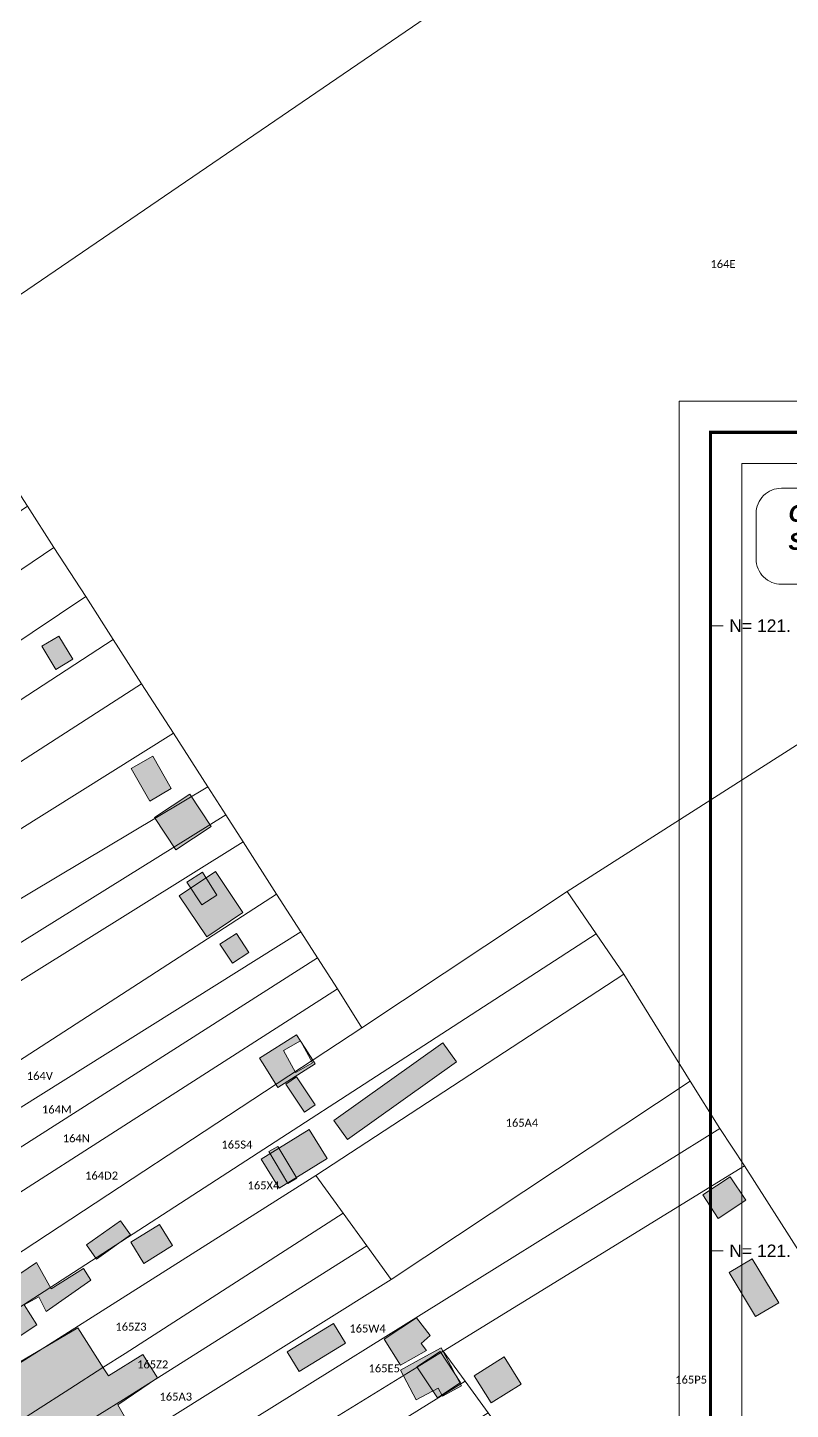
# Model space of a CAD drawing. Header units: metres. Extents: x 113120 to 240396, y 120329 to 242116.
# Drawn here: x 113596.1 to 113672.3, y 121359.2 to 121497.3 of the extents above; entities that cross this region are included whole.
import ezdxf

# ---------------------------------------------------------------- set-up
doc = ezdxf.new("R2010")
doc.units = ezdxf.units.M
doc.header["$LTSCALE"] = 3
doc.layers.get('0').update_dxf_attribs({"lineweight": 0})
for name, color, linetype, lineweight in [('Bpn_CaPa', 78, 'Continuous', 0), ('Bpn_ReBu', 4, 'Continuous', 0), ('Bpt_CaNu', 7, 'Continuous', 0), ('Carroyage(1)', 7, 'Continuous', 0), ('Hachure bâtiment', 11, 'Continuous', 0), ('Légende', 255, 'Continuous', 0)]:
    doc.layers.add(name, color=color, linetype=linetype, lineweight=lineweight)
doc.layers.add('Carroyage(1)_Textes', color=7, linetype='Continuous')
doc.styles.add('Legend', font='')
doc.styles.get("Standard").update_dxf_attribs({"font": 'arial.ttf'})
doc.styles.add('TIMES', font='times.ttf', dxfattribs={"height": 0.4})
doc.styles.get('Legend').set_extended_font_data('Calibri')

# ---------------------------------------------------------------- blocks, each defined once
blk = doc.blocks.new('Titre plan')
at = {"layer": 'Légende', "color": 250}
blk.add_lwpolyline([(310.648, 90.174), (306.218, 90.174), (306.218, 90.174), (306.218, 90.174), (306.218, 90.174), (306.218, 90.174, -0.414214), (305.797, 90.595), (305.797, 91.355), (305.797, 91.355, -0.414214), (306.218, 91.775), (317.91, 91.775, -0.414214), (318.33, 91.355), (318.33, 90.595, -0.414214), (317.91, 90.174), (310.648, 90.174)], format="xyb", dxfattribs=at)
at = {"layer": 'Légende', "color": 7, "ltscale": 0.1, "insert": (306.336, 91.496), "char_height": 0.28, "width": 23.22095, "attachment_point": 1, "style": 'TIMES'}
blk.add_mtext('{\\fArial|b1|i1|c0|p34;Commune de Frameries, 1ère Division\\PSection B}', dxfattribs=at)

msp = doc.modelspace()

# ---------------------------------------------------------------- hatches: boundary and pattern name
at = {"layer": 'Hachure bâtiment'}
h = msp.add_hatch(color=256, dxfattribs=at)
h.dxf.hatch_style = 1
h.paths.add_polyline_path([(113600.62, 121434.17), (113598.93, 121433.13), (113597.53, 121435.45), (113599.22, 121436.47)])
h = msp.add_hatch(color=256, dxfattribs=at)
h.dxf.hatch_style = 1
h.paths.add_polyline_path([(113610.47, 121421.22), (113608.32, 121419.97), (113606.47, 121423.22), (113608.62, 121424.45)])
h = msp.add_hatch(color=256, dxfattribs=at)
h.dxf.hatch_style = 1
h.paths.add_polyline_path([(113608.79, 121418.34), (113612.32, 121420.66), (113614.44, 121417.43), (113610.91, 121415.11)])
h = msp.add_hatch(color=256, dxfattribs=at)
h.dxf.hatch_style = 1
h.paths.add_polyline_path([(113560.92, 121417.3), (113557.73, 121415), (113559.73, 121411.9), (113563.26, 121414.43), (113565.08, 121411.65), (113561.48, 121409.25), (113561.98, 121408.27), (113564.22, 121409.67), (113565.72, 121407.37), (113569.67, 121409.78), (113569.87, 121409.9), (113570.91, 121408.32), (113565.28, 121404.47), (113566.48, 121402.72), (113571.53, 121405.55), (113573.02, 121403.17), (113572.72, 121402.95), (113571.47, 121402.05), (113572.72, 121400.02), (113569.68, 121398.05), (113570.97, 121396.1), (113574.09, 121397.78), (113575.03, 121396.35), (113576.38, 121397.2), (113576.92, 121396.2), (113578.58, 121397.17), (113579.33, 121395.92), (113578.48, 121395.35), (113580.23, 121392.62), (113581.23, 121393.1), (113581.73, 121392.27), (113580.28, 121391.22), (113583.43, 121386.55), (113584.67, 121387.3), (113586.58, 121384.2), (113591.57, 121387.42), (113593.52, 121384.4), (113591.33, 121382.82), (113594.72, 121377.05), (113587.27, 121372.05), (113588.27, 121370.45), (113594.28, 121374.2), (113595.32, 121372.72), (113596.98, 121373.85), (113598.47, 121371.22), (113601.68, 121373.25), (113602.43, 121372.07), (113597.97, 121368.95), (113597.22, 121370.4), (113595.77, 121369.6), (113597.02, 121367.6), (113593.03, 121364.97), (113594.18, 121363.22), (113601.13, 121367.31), (113603.72, 121363.22), (113604.18, 121362.5), (113607.63, 121364.65), (113609.08, 121362.32), (113605.13, 121359.6), (113607.03, 121356.27), (113608.77, 121357.3), (113609.72, 121355.67), (113607.88, 121354.62), (113608.18, 121354.15), (113604.57, 121351.85), (113605.67, 121350.17), (113609.77, 121352.57), (113612.12, 121349.35), (113613.92, 121345.87), (113617.62, 121347.97), (113619.02, 121345.72), (113612.97, 121341.85), (113613.42, 121341.07), (113612.92, 121340.62), (113614.18, 121338.5), (113611.53, 121336.85), (113610.28, 121338.87), (113607.67, 121337.3), (113606.72, 121336.77), (113604.36, 121339.98), (113602.12, 121343.05), (113602.87, 121343.65), (113600.53, 121346.92), (113600.33, 121346.9), (113597.92, 121350.37), (113598.47, 121350.9), (113596.22, 121354.02), (113594.17, 121356.88), (113594.06, 121357.03), (113593.93, 121357.22), (113591.12, 121361.27), (113588.54, 121364.98), (113588.41, 121365.16), (113588.33, 121365.29), (113586.03, 121368.9), (113585.52, 121368.65), (113582.54, 121372.55), (113582.44, 121372.69), (113582.31, 121372.88), (113580.42, 121375.69), (113578.53, 121378.51), (113578.45, 121378.63), (113578.32, 121378.82), (113576.41, 121381.53), (113574.41, 121384.39), (113572.24, 121387.48), (113572.13, 121387.63), (113572.01, 121387.81), (113570.34, 121390.32), (113567.82, 121394.12), (113568.23, 121394.45), (113565.3, 121398.45), (113562.27, 121402.57), (113561.88, 121402.32), (113559.07, 121406.22), (113556.69, 121409.5), (113556.52, 121409.74), (113553.52, 121414.45), (113559.98, 121418.87)])
h.paths.add_polyline_path([(113615.03, 121410.57), (113613.52, 121409.6), (113612.03, 121411.87), (113613.57, 121412.85)], flags=16)
h = msp.add_hatch(color=256, dxfattribs=at)
h.dxf.hatch_style = 1
h.paths.add_polyline_path([(113615.03, 121410.57), (113613.52, 121409.6), (113612.03, 121411.87), (113613.57, 121412.85)], flags=16)
h.paths.add_polyline_path([(113611.26, 121410.51), (113614.88, 121412.94), (113617.63, 121408.83), (113614.01, 121406.4)], flags=17)
h = msp.add_hatch(color=256, dxfattribs=at)
h.dxf.hatch_style = 1
h.paths.add_polyline_path([(113618.2, 121404.83), (113616.57, 121403.77), (113615.33, 121405.67), (113616.98, 121406.72)], flags=17)
h = msp.add_hatch(color=256, dxfattribs=at)
h.dxf.hatch_style = 1
h.paths.add_polyline_path([(113624.58, 121393.8), (113622.88, 121392.85), (113621.67, 121395.05), (113623.37, 121396)], flags=16)
h.paths.add_polyline_path([(113619.57, 121393.81), (113619.29, 121394.26), (113622.99, 121396.6), (113623.83, 121395.27), (113624.83, 121393.7), (113621.12, 121391.35), (113620.14, 121392.91)])
h = msp.add_hatch(color=256, dxfattribs=at)
h.dxf.hatch_style = 1
h.paths.add_polyline_path([(113626.71, 121388.02), (113637.61, 121395.8), (113638.97, 121393.9), (113628.07, 121386.12)])
h = msp.add_hatch(color=256, dxfattribs=at)
h.dxf.hatch_style = 1
h.paths.add_polyline_path([(113624.83, 121389.6), (113623.77, 121388.88), (113621.92, 121391.67), (113622.98, 121392.4)])
h = msp.add_hatch(color=256, dxfattribs=at)
h.dxf.hatch_style = 1
h.paths.add_polyline_path([(113619.45, 121384.18), (113624.24, 121387.14), (113626.04, 121384.24), (113621.25, 121381.27)])
h = msp.add_hatch(color=256, dxfattribs=at)
h.dxf.hatch_style = 1
h.paths.add_polyline_path([(113623.02, 121382.27), (113622.1, 121381.75), (113620.22, 121384.92), (113621.12, 121385.45)], flags=17)
h = msp.add_hatch(color=256, dxfattribs=at)
h.dxf.hatch_style = 1
h.paths.add_polyline_path([(113667.88, 121380.07), (113665.13, 121378.25), (113663.58, 121380.6), (113666.33, 121382.4)])
h = msp.add_hatch(color=256, dxfattribs=at)
h.dxf.hatch_style = 1
h.paths.add_polyline_path([(113606.38, 121376.62), (113602.98, 121374.16), (113601.98, 121375.62), (113605.38, 121378.02)], flags=17)
h = msp.add_hatch(color=256, dxfattribs=at)
h.dxf.hatch_style = 1
h.paths.add_polyline_path([(113610.58, 121375.53), (113607.72, 121373.75), (113606.42, 121375.87), (113609.28, 121377.65)], flags=17)
h = msp.add_hatch(color=256, dxfattribs=at)
h.dxf.hatch_style = 1
h.paths.add_polyline_path([(113671.17, 121369.8), (113668.85, 121368.43), (113666.23, 121372.85), (113668.53, 121374.22)])
h = msp.add_hatch(color=256, dxfattribs=at)
h.dxf.hatch_style = 1
h.paths.add_polyline_path([(113627.88, 121365.77), (113623.23, 121362.95), (113622.03, 121364.92), (113626.68, 121367.75)])
h = msp.add_hatch(color=256, dxfattribs=at)
h.dxf.hatch_style = 1
h.paths.add_polyline_path([(113636.32, 121366.55), (113635.43, 121365.75), (113635.98, 121365.05), (113633.38, 121363.57), (113631.73, 121366.17), (113634.97, 121368.3)])
h = msp.add_hatch(color=256, dxfattribs=at)
h.dxf.hatch_style = 1
h.paths.add_polyline_path([(113637.15, 121361.29), (113634.94, 121360.11), (113633.36, 121363.07), (113635.54, 121364.27), (113637.42, 121365.31), (113638.36, 121363.56), (113638.84, 121362.66), (113639.03, 121362.31), (113639.47, 121361.5), (113637.58, 121360.48)])
h = msp.add_hatch(color=256, dxfattribs=at)
h.dxf.hatch_style = 1
h.paths.add_polyline_path([(113639.38, 121361.85), (113637.08, 121360.3), (113635.02, 121363.4), (113637.32, 121364.95)], flags=17)
h = msp.add_hatch(color=256, dxfattribs=at)
h.dxf.hatch_style = 1
h.paths.add_polyline_path([(113645.42, 121361.67), (113642.43, 121359.8), (113640.73, 121362.52), (113643.72, 121364.4)])

# ---------------------------------------------------------------- linework, layer by layer
at = {"flags": 128}
msp.add_lwpolyline([(113667.48, 120723.71), (114179.98, 120723.71), (114179.98, 121453.71), (113667.48, 121453.71)], close=True, dxfattribs=at)
at = {"layer": 'Bpn_CaPa'}
for points in [[(113582.59, 121470.5), (113579.54, 121475.25), (113577.03, 121479.17), (113575.35, 121481.79), (113572.99, 121485.47), (113570.92, 121488.68), (113568.63, 121492.25), (113567.18, 121494.52), (113565.62, 121496.94), (113562.38, 121502), (113559.86, 121505.92), (113563.81, 121508.64), (113569.69, 121512.7), (113614.24, 121542.57), (113615.08, 121543.13), (113633.12, 121555.71), (113661.36, 121515.72), (113586.43, 121464.53), (113584.41, 121467.67), (113582.59, 121470.5)], [(113550.85, 121418.5), (113596.09, 121449.47), (113598.74, 121445.34), (113559.83, 121418.99), (113553.34, 121414.59), (113550.85, 121418.5)], [(113601.91, 121440.41), (113556.36, 121409.88), (113548.85, 121404.85), (113545.73, 121409.44), (113553.34, 121414.59), (113559.83, 121418.99), (113598.74, 121445.34), (113601.91, 121440.41)], [(113601.91, 121440.41), (113604.65, 121436.14), (113558.93, 121406.3), (113551.26, 121401.3), (113548.85, 121404.85), (113556.36, 121409.88), (113601.91, 121440.41)], [(113551.26, 121401.3), (113558.93, 121406.3), (113604.65, 121436.14), (113607.5, 121431.69), (113570.16, 121407.63), (113561.84, 121402.27), (113554.02, 121397.23), (113551.26, 121401.3)], [(113556.87, 121393.04), (113554.02, 121397.23), (113561.84, 121402.27), (113570.16, 121407.63), (113607.5, 121431.69), (113610.67, 121426.76), (113572.96, 121403.13), (113571.35, 121402.12), (113556.87, 121393.04)], [(113614.11, 121421.4), (113571.13, 121395.74), (113567.93, 121393.83), (113559.68, 121388.9), (113556.87, 121393.04), (113571.35, 121402.12), (113572.96, 121403.13), (113610.67, 121426.76), (113614.11, 121421.4)], [(113614.11, 121421.4), (113615.9, 121418.6), (113570.33, 121390.22), (113562.21, 121385.18), (113559.68, 121388.9), (113567.93, 121393.83), (113571.13, 121395.74), (113614.11, 121421.4)], [(113562.21, 121385.18), (113570.33, 121390.22), (113615.9, 121418.6), (113617.65, 121415.88), (113580.2, 121392.55), (113578.32, 121391.38), (113576.46, 121390.23), (113572.12, 121387.52), (113564.04, 121382.49), (113562.21, 121385.18)], [(113620.99, 121410.67), (113580.25, 121384.31), (113576.25, 121381.72), (113568.13, 121376.46), (113564.04, 121382.49), (113572.12, 121387.52), (113576.46, 121390.23), (113578.32, 121391.38), (113580.2, 121392.55), (113617.65, 121415.88), (113620.99, 121410.67)], [(113623.41, 121406.91), (113589, 121385.33), (113587.93, 121384.66), (113581.26, 121380.48), (113578.35, 121378.66), (113570.14, 121373.51), (113568.13, 121376.46), (113576.25, 121381.72), (113580.25, 121384.31), (113620.99, 121410.67), (113623.41, 121406.91)], [(113579.67, 121359.51), (113577.27, 121363.02), (113585.59, 121368.45), (113588.32, 121370.23), (113629.51, 121397.29), (113650.03, 121410.93), (113652.92, 121406.71), (113598.34, 121371.3), (113595.68, 121369.62), (113592.25, 121367.45), (113590.68, 121366.46), (113579.67, 121359.51)], [(113623.41, 121406.91), (113625.07, 121404.31), (113589.81, 121381.8), (113580.31, 121375.74), (113572.18, 121370.55), (113570.14, 121373.51), (113578.35, 121378.66), (113581.26, 121380.48), (113587.93, 121384.66), (113589, 121385.33), (113623.41, 121406.91)], [(113579.67, 121359.51), (113590.68, 121366.46), (113592.25, 121367.45), (113595.68, 121369.62), (113598.34, 121371.3), (113652.92, 121406.71), (113655.68, 121402.68), (113624.9, 121382.55), (113594.2, 121363.07), (113582.36, 121355.57), (113579.67, 121359.51)], [(113625.07, 121404.31), (113627.07, 121401.21), (113590.47, 121377.75), (113587.49, 121375.84), (113582.43, 121372.6), (113574.29, 121367.38), (113572.18, 121370.55), (113580.31, 121375.74), (113589.81, 121381.8), (113625.07, 121404.31)], [(113662.31, 121391.98), (113632.45, 121372.13), (113630.02, 121375.49), (113627.65, 121378.76), (113624.9, 121382.55), (113655.68, 121402.68), (113662.31, 121391.98)], [(113629.51, 121397.29), (113588.32, 121370.23), (113585.59, 121368.45), (113577.27, 121363.02), (113574.29, 121367.38), (113582.43, 121372.6), (113587.49, 121375.84), (113590.47, 121377.75), (113627.07, 121401.21), (113629.51, 121397.29)], [(113662.31, 121391.98), (113665.29, 121387.25), (113609.67, 121352.58), (113607.98, 121351.53), (113605.65, 121350.07), (113600.49, 121346.86), (113592.19, 121341.69), (113589.55, 121345.29), (113598.43, 121350.84), (113608.7, 121357.27), (113632.45, 121372.13), (113662.31, 121391.98)], [(113594.57, 121338.45), (113592.19, 121341.69), (113600.49, 121346.86), (113605.65, 121350.07), (113607.98, 121351.53), (113609.67, 121352.58), (113665.29, 121387.25), (113667.76, 121383.49), (113637.65, 121364.96), (113612.1, 121349.24), (113610.4, 121348.19), (113602.86, 121343.55), (113602.04, 121343.05), (113594.57, 121338.45)], [(113637.65, 121364.96), (113667.76, 121383.49), (113684.84, 121356.72), (113655.8, 121339.94), (113653.59, 121342.99), (113651.35, 121346.08), (113649.07, 121349.23), (113646.74, 121352.44), (113644.39, 121355.68), (113642.12, 121358.81), (113639.83, 121361.97), (113637.65, 121364.96)], [(113627.65, 121378.76), (113605.84, 121364.75), (113603.62, 121363.33), (113600.34, 121361.22), (113596.88, 121359), (113585.16, 121351.47), (113582.36, 121355.57), (113594.2, 121363.07), (113624.9, 121382.55), (113627.65, 121378.76)], [(113586.01, 121347.73), (113583.97, 121350.71), (113585.16, 121351.47), (113596.88, 121359), (113600.34, 121361.22), (113603.62, 121363.33), (113605.84, 121364.75), (113627.65, 121378.76), (113630.02, 121375.49), (113605.69, 121360.14), (113603.34, 121358.66), (113596.09, 121354.09), (113587.21, 121348.48), (113586.01, 121347.73)], [(113586.01, 121347.73), (113587.21, 121348.48), (113596.09, 121354.09), (113603.34, 121358.66), (113605.69, 121360.14), (113630.02, 121375.49), (113632.45, 121372.13), (113608.7, 121357.27), (113598.43, 121350.84), (113589.55, 121345.29), (113588.35, 121344.54), (113586.01, 121347.73)], [(113596.9, 121335.28), (113594.57, 121338.45), (113602.04, 121343.05), (113602.86, 121343.55), (113610.4, 121348.19), (113612.1, 121349.24), (113637.65, 121364.96), (113639.83, 121361.97), (113613.86, 121345.83), (113604.34, 121339.91), (113596.9, 121335.28)], [(113596.9, 121335.28), (113604.34, 121339.91), (113613.86, 121345.83), (113639.83, 121361.97), (113642.12, 121358.81), (113614.49, 121341.47), (113613.47, 121340.83), (113599.33, 121331.96), (113596.9, 121335.28)]]:
    msp.add_lwpolyline(points, close=True, dxfattribs=at)
for points in [[(113698.17, 121441.65), (113650.03, 121410.93), (113629.51, 121397.29), (113627.07, 121401.21), (113625.07, 121404.31), (113623.41, 121406.91), (113620.99, 121410.67), (113617.65, 121415.88), (113615.9, 121418.6), (113614.11, 121421.4), (113610.67, 121426.76), (113607.5, 121431.69), (113604.65, 121436.14), (113601.91, 121440.41), (113598.74, 121445.34), (113596.09, 121449.47), (113593.5, 121453.5), (113590.39, 121458.35), (113588.31, 121461.59), (113586.43, 121464.53), (113661.36, 121515.72)], [(113734.16, 121441.65), (113737.46, 121418.43), (113739.53, 121330.91), (113713.38, 121314.64), (113710.95, 121318.23), (113708.24, 121322.51), (113705.78, 121326.18), (113703.47, 121330.27), (113700.33, 121333.97), (113696.73, 121339.47), (113693.77, 121343.84), (113684.84, 121356.72), (113667.76, 121383.49), (113665.29, 121387.25), (113662.31, 121391.98), (113655.68, 121402.68), (113652.92, 121406.71), (113650.03, 121410.93), (113698.17, 121441.65)]]:
    msp.add_lwpolyline(points, dxfattribs=at)
at = {"layer": 'Bpn_ReBu'}
for points in [[(113600.62, 121434.17), (113598.93, 121433.13), (113597.53, 121435.45), (113599.22, 121436.47), (113600.62, 121434.17)], [(113610.47, 121421.22), (113608.32, 121419.97), (113606.47, 121423.22), (113608.62, 121424.45), (113610.47, 121421.22)], [(113608.79, 121418.34), (113612.32, 121420.66), (113614.44, 121417.43), (113610.91, 121415.11), (113608.79, 121418.34)], [(113611.26, 121410.51), (113614.88, 121412.94), (113617.63, 121408.83), (113614.01, 121406.4), (113611.26, 121410.51)], [(113615.03, 121410.57), (113613.52, 121409.6), (113612.03, 121411.87), (113613.57, 121412.85), (113615.03, 121410.57)], [(113618.2, 121404.83), (113616.57, 121403.77), (113615.33, 121405.67), (113616.98, 121406.72), (113618.2, 121404.83)], [(113619.57, 121393.81), (113619.29, 121394.26), (113622.99, 121396.6), (113623.83, 121395.27), (113624.83, 121393.7), (113621.12, 121391.35), (113620.14, 121392.91), (113619.57, 121393.81)], [(113624.58, 121393.8), (113622.88, 121392.85), (113621.67, 121395.05), (113623.37, 121396), (113624.58, 121393.8)], [(113626.71, 121388.02), (113637.61, 121395.8), (113638.97, 121393.9), (113628.07, 121386.12), (113626.71, 121388.02)], [(113624.83, 121389.6), (113623.77, 121388.88), (113621.92, 121391.67), (113622.98, 121392.4), (113624.83, 121389.6)], [(113619.45, 121384.18), (113624.24, 121387.14), (113626.04, 121384.24), (113621.25, 121381.27), (113619.45, 121384.18)], [(113623.02, 121382.27), (113622.1, 121381.75), (113620.22, 121384.92), (113621.12, 121385.45), (113623.02, 121382.27)], [(113667.88, 121380.07), (113665.13, 121378.25), (113663.58, 121380.6), (113666.33, 121382.4), (113667.88, 121380.07)], [(113606.38, 121376.62), (113602.98, 121374.16), (113601.98, 121375.62), (113605.38, 121378.02), (113606.38, 121376.62)], [(113610.58, 121375.53), (113607.72, 121373.75), (113606.42, 121375.87), (113609.28, 121377.65), (113610.58, 121375.53)], [(113671.17, 121369.8), (113668.85, 121368.43), (113666.23, 121372.85), (113668.53, 121374.22), (113671.17, 121369.8)], [(113627.88, 121365.77), (113623.23, 121362.95), (113622.03, 121364.92), (113626.68, 121367.75), (113627.88, 121365.77)], [(113636.32, 121366.55), (113635.43, 121365.75), (113635.98, 121365.05), (113633.38, 121363.57), (113631.73, 121366.17), (113634.97, 121368.3), (113636.32, 121366.55)], [(113637.15, 121361.29), (113634.94, 121360.11), (113633.36, 121363.07), (113635.54, 121364.27), (113637.42, 121365.31), (113638.36, 121363.56), (113638.84, 121362.66), (113639.03, 121362.31), (113639.47, 121361.5), (113637.58, 121360.48), (113637.15, 121361.29)], [(113639.38, 121361.85), (113637.08, 121360.3), (113635.02, 121363.4), (113637.32, 121364.95), (113639.38, 121361.85)], [(113645.42, 121361.67), (113642.43, 121359.8), (113640.73, 121362.52), (113643.72, 121364.4), (113645.42, 121361.67)]]:
    msp.add_lwpolyline(points, close=True, dxfattribs=at)
for points in [[(113595.32, 121372.72), (113596.98, 121373.85), (113598.47, 121371.22), (113601.68, 121373.25), (113602.43, 121372.07), (113597.97, 121368.95), (113597.22, 121370.4), (113595.77, 121369.6), (113597.02, 121367.6), (113593.03, 121364.97)], [(113594.18, 121363.22), (113601.13, 121367.31), (113603.72, 121363.22), (113604.18, 121362.5), (113607.63, 121364.65), (113609.08, 121362.32), (113605.13, 121359.6), (113607.03, 121356.27)]]:
    msp.add_lwpolyline(points, dxfattribs=at)
at = {"layer": 'Carroyage(1)'}
for p, q in [((113661.23, 121459.96), (113663.11, 121459.96)), ((113664.36, 121437.5), (113665.61, 121437.5)), ((113664.36, 121375), (113665.61, 121375))]:
    msp.add_line(p, q, dxfattribs=at)
msp.add_lwpolyline([(113661.23, 120717.46), (114186.23, 120717.46), (114186.23, 121459.96), (113661.23, 121459.96)], close=True, dxfattribs=at)
at = {"layer": 'Carroyage(1)', "const_width": 0.312}
msp.add_lwpolyline([(113664.36, 120720.59), (114183.11, 120720.59), (114183.11, 121456.84), (113664.36, 121456.84)], close=True, dxfattribs=at)

# ---------------------------------------------------------------- block references
at = {"layer": 'Légende', "xscale": 6.000000001200011, "yscale": 6.000000001200011, "zscale": 6.000000001200011}
msp.add_blockref('Titre plan', (111834.13, 120900.6), dxfattribs=at)

# ---------------------------------------------------------------- texts
at = {"layer": 'Bpt_CaNu', "char_height": 0.8, "attachment_point": 7, "style": 'Legend'}
for s, insert in [('164E', (113664.35, 121473.26)), ('164V', (113596.03, 121392.09)), ('164M', (113597.54, 121388.73)), ('165A4', (113643.88, 121387.4)), ('164N', (113599.62, 121385.85)), ('165S4', (113615.47, 121385.22)), ('164D2', (113601.85, 121382.12)), ('165X4', (113618.09, 121381.14)), ('165Z3', (113604.88, 121367.01)), ('165W4', (113628.26, 121366.83)), ('165Z2', (113607.05, 121363.24)), ('165E5', (113630.18, 121362.85)), ('165P5', (113660.83, 121361.72)), ('165A3', (113609.29, 121360.02))]:
    msp.add_mtext(s, dxfattribs=dict(at, insert=insert))
at = {"layer": 'Carroyage(1)_Textes'}
for p in [(113666.23, 121436.88), (113666.23, 121374.38)]:
    msp.add_text('N= 121.', height=1.25, dxfattribs=at).set_placement(p)

doc.saveas('drawing.dxf')
